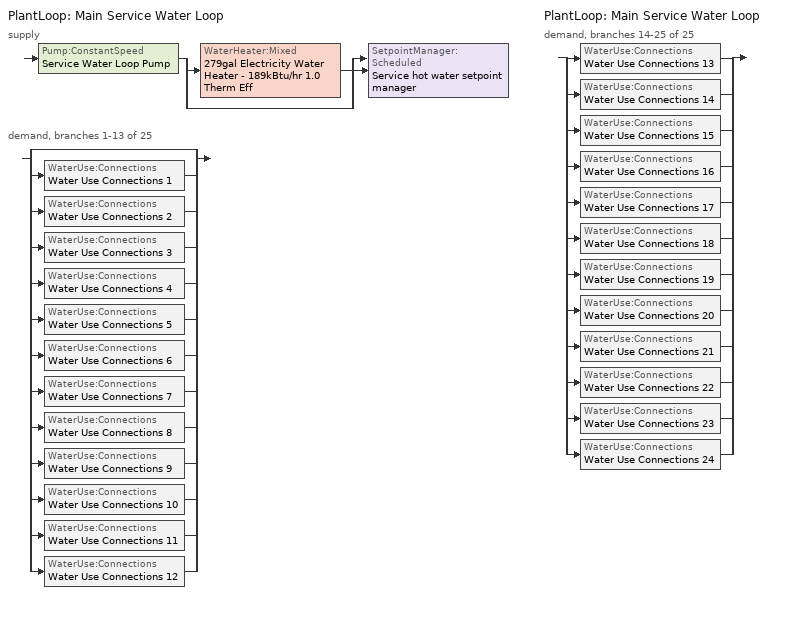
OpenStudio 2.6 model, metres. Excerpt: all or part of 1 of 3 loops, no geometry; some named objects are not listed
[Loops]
PlantLoop 'Main Service Water Loop'
 supply: Pump:ConstantSpeed 'Service Water Loop Pump' > split
  | WaterHeater:Mixed '279gal Electricity Water Heater - 189kBtu/hr 1.0 Therm Eff'
  | bypass
  join > SetpointManager:Scheduled 'Service hot water setpoint manager'
 demand, branches 1-13 of 25: split
  | bypass
  | WaterUse:Connections 'Water Use Connections 1'
  | WaterUse:Connections 'Water Use Connections 2'
  | WaterUse:Connections 'Water Use Connections 3'
  | WaterUse:Connections 'Water Use Connections 4'
  | WaterUse:Connections 'Water Use Connections 5'
  | WaterUse:Connections 'Water Use Connections 6'
  | WaterUse:Connections 'Water Use Connections 7'
  | WaterUse:Connections 'Water Use Connections 8'
  | WaterUse:Connections 'Water Use Connections 9'
  | WaterUse:Connections 'Water Use Connections 10'
  | WaterUse:Connections 'Water Use Connections 11'
  | WaterUse:Connections 'Water Use Connections 12'
PlantLoop 'Main Service Water Loop'
 demand, branches 14-25 of 25: split
  | WaterUse:Connections 'Water Use Connections 13'
  | WaterUse:Connections 'Water Use Connections 14'
  | WaterUse:Connections 'Water Use Connections 15'
  | WaterUse:Connections 'Water Use Connections 16'
  | WaterUse:Connections 'Water Use Connections 17'
  | WaterUse:Connections 'Water Use Connections 18'
  | WaterUse:Connections 'Water Use Connections 19'
  | WaterUse:Connections 'Water Use Connections 20'
  | WaterUse:Connections 'Water Use Connections 21'
  | WaterUse:Connections 'Water Use Connections 22'
  | WaterUse:Connections 'Water Use Connections 23'
  | WaterUse:Connections 'Water Use Connections 24'
[SetpointManager:Scheduled]
Service hot water setpoint manager: Control Variable=Temperature; Schedule=Service Water Loop Temp - 140F
[PlantLoop]
Main Service Water Loop: Glycol Concentration=0; Maximum Loop Temperature {C}=60; Minimum Loop Temperature {C}=10; Plant Loop Volume {m3}=Autocalculate; Load Distribution Scheme=Optimal
[Sizing:Plant]
Main Service Water Loop: Loop Type=Heating; Design Loop Exit Temperature {C}=60; Loop Design Temperature Difference {deltaC}=5; Sizing Option=NonCoincident; Zone Timesteps in Averaging Window=1; Coincident Sizing Factor Mode=None
[Pump:ConstantSpeed]
Service Water Loop Pump: Rated Flow Rate {m3/s}=autosize; Rated Pump Head {Pa}=126074; Rated Power Consumption {W}=autosize; Motor Efficiency=0.7; Fraction of Motor Inefficiencies to Fluid Stream=0; Pump Control Type=Intermittent; Design Power Sizing Method=PowerPerFlowPerPressure; Design Electric Power per Unit Flow Rate {W/(m3/s)}=348701.1; Design Shaft Power per Unit Flow Rate per Unit Head {W-s/m3-Pa}=1.28205
[WaterHeater:Mixed]
279gal Electricity Water Heater - 189kBtu/hr 1.0 Therm Eff: Tank Volume {m3}=1.05756; Setpoint Temperature Schedule=Service Water Loop Temp - 140F; Deadband Temperature Difference {deltaC}=2; Maximum Temperature Limit {C}=82.2222; Heater Control Type=Cycle; Heater Maximum Capacity {W}=55257.3; Heater Fuel Type=Electricity; Heater Thermal Efficiency=1; Off Cycle Parasitic Fuel Consumption Rate {W}=100.559; Off Cycle Parasitic Fuel Type=Electricity; Off Cycle Parasitic Heat Fraction to Tank=0.8; On Cycle Parasitic Fuel Consumption Rate {W}=100.559; On Cycle Parasitic Fuel Type=Electricity; On Cycle Parasitic Heat Fraction to Tank=0; Ambient Temperature Indicator=Schedule; Ambient Temperature Schedule=Water Heater Ambient Temp Schedule - 70F; Off Cycle Loss Coefficient to Ambient Temperature {W/K}=4.55942; On Cycle Loss Coefficient to Ambient Temperature {W/K}=4.55942; Use Side Effectiveness=1; Source Side Effectiveness=1; Use Side Design Flow Rate {m3/s}=autosize; Source Side Design Flow Rate {m3/s}=autosize; Indirect Water Heating Recovery Time {hr}=1.5; Source Side Flow Control Mode=IndirectHeatPrimarySetpoint
[WaterUse:Connections]
Name | Water Use Equipment Name 1
Water Use Connections 1 | G n1 apartment Service Water Use 0.15gal/min
Water Use Connections 2 | G n2 apartment Service Water Use 0.15gal/min
Water Use Connections 3 | G ne apartment Service Water Use 0.15gal/min
Water Use Connections 4 | G nw apartment Service Water Use 0.15gal/min
Water Use Connections 5 | G s1 apartment Service Water Use 0.15gal/min
Water Use Connections 6 | G s2 apartment Service Water Use 0.15gal/min
Water Use Connections 7 | G sw apartment Service Water Use 0.15gal/min
Water Use Connections 8 | M n1 apartment Service Water Use 0.15gal/min
Water Use Connections 9 | M n2 apartment Service Water Use 0.15gal/min
Water Use Connections 10 | M ne apartment Service Water Use 0.15gal/min
Water Use Connections 11 | M nw apartment Service Water Use 0.15gal/min
Water Use Connections 12 | M s1 apartment Service Water Use 0.15gal/min
Water Use Connections 13 | M s2 apartment Service Water Use 0.15gal/min
Water Use Connections 14 | M se apartment Service Water Use 0.15gal/min
Water Use Connections 15 | M sw apartment Service Water Use 0.15gal/min
Water Use Connections 16 | Office Service Water Use 0.07gal/min
Water Use Connections 17 | T n1 apartment Service Water Use 0.15gal/min
Water Use Connections 18 | T n2 apartment Service Water Use 0.15gal/min
Water Use Connections 19 | T ne apartment Service Water Use 0.15gal/min
Water Use Connections 20 | T nw apartment Service Water Use 0.15gal/min
Water Use Connections 21 | T s1 apartment Service Water Use 0.15gal/min
Water Use Connections 22 | T s2 apartment Service Water Use 0.15gal/min
Water Use Connections 23 | T se apartment Service Water Use 0.15gal/min
Water Use Connections 24 | T sw apartment Service Water Use 0.15gal/min
[WaterUse:Equipment:Definition]
Name | Peak Flow Rate {m3/s} | Target Temperature Schedule | Sensible Fraction Schedule | Latent Fraction Schedule
G n1 apartment Service Water Use Def 0.15gal/min | 9.37425e-06 | Schedule Ruleset 5 | Schedule Ruleset 3 | Schedule Ruleset 4
G n2 apartment Service Water Use Def 0.15gal/min | 9.37425e-06 | Schedule Ruleset 8 | Schedule Ruleset 6 | Schedule Ruleset 7
G ne apartment Service Water Use Def 0.15gal/min | 9.37425e-06 | Schedule Ruleset 11 | Schedule Ruleset 9 | Schedule Ruleset 10
G nw apartment Service Water Use Def 0.15gal/min | 9.37425e-06 | Schedule Ruleset 14 | Schedule Ruleset 12 | Schedule Ruleset 13
G s1 apartment Service Water Use Def 0.15gal/min | 9.37425e-06 | Schedule Ruleset 17 | Schedule Ruleset 15 | Schedule Ruleset 16
G s2 apartment Service Water Use Def 0.15gal/min | 9.37425e-06 | Schedule Ruleset 20 | Schedule Ruleset 18 | Schedule Ruleset 19
G sw apartment Service Water Use Def 0.15gal/min | 9.37425e-06 | Schedule Ruleset 23 | Schedule Ruleset 21 | Schedule Ruleset 22
M n1 apartment Service Water Use Def 0.15gal/min | 9.37425e-06 | Schedule Ruleset 26 | Schedule Ruleset 24 | Schedule Ruleset 25
M n2 apartment Service Water Use Def 0.15gal/min | 9.37425e-06 | Schedule Ruleset 29 | Schedule Ruleset 27 | Schedule Ruleset 28
M ne apartment Service Water Use Def 0.15gal/min | 9.37425e-06 | Schedule Ruleset 32 | Schedule Ruleset 30 | Schedule Ruleset 31
M nw apartment Service Water Use Def 0.15gal/min | 9.37425e-06 | Schedule Ruleset 35 | Schedule Ruleset 33 | Schedule Ruleset 34
M s1 apartment Service Water Use Def 0.15gal/min | 9.37425e-06 | Schedule Ruleset 38 | Schedule Ruleset 36 | Schedule Ruleset 37
M s2 apartment Service Water Use Def 0.15gal/min | 9.37425e-06 | Schedule Ruleset 41 | Schedule Ruleset 39 | Schedule Ruleset 40
M se apartment Service Water Use Def 0.15gal/min | 9.37425e-06 | Schedule Ruleset 44 | Schedule Ruleset 42 | Schedule Ruleset 43
M sw apartment Service Water Use Def 0.15gal/min | 9.37425e-06 | Schedule Ruleset 47 | Schedule Ruleset 45 | Schedule Ruleset 46
Office Service Water Use Def 0.07gal/min | 4.21841e-06 | Schedule Ruleset 50 | Schedule Ruleset 48 | Schedule Ruleset 49
T n1 apartment Service Water Use Def 0.15gal/min | 9.37425e-06 | Schedule Ruleset 53 | Schedule Ruleset 51 | Schedule Ruleset 52
T n2 apartment Service Water Use Def 0.15gal/min | 9.37425e-06 | Schedule Ruleset 56 | Schedule Ruleset 54 | Schedule Ruleset 55
T ne apartment Service Water Use Def 0.15gal/min | 9.37425e-06 | Schedule Ruleset 59 | Schedule Ruleset 57 | Schedule Ruleset 58
T nw apartment Service Water Use Def 0.15gal/min | 9.37425e-06 | Schedule Ruleset 62 | Schedule Ruleset 60 | Schedule Ruleset 61
T s1 apartment Service Water Use Def 0.15gal/min | 9.37425e-06 | Schedule Ruleset 65 | Schedule Ruleset 63 | Schedule Ruleset 64
T s2 apartment Service Water Use Def 0.15gal/min | 9.37425e-06 | Schedule Ruleset 68 | Schedule Ruleset 66 | Schedule Ruleset 67
T se apartment Service Water Use Def 0.15gal/min | 9.37425e-06 | Schedule Ruleset 71 | Schedule Ruleset 69 | Schedule Ruleset 70
T sw apartment Service Water Use Def 0.15gal/min | 9.37425e-06 | Schedule Ruleset 74 | Schedule Ruleset 72 | Schedule Ruleset 73
[WaterUse:Equipment]
Name | Water Use Equipment Definition | Space | Flow Rate Fraction Schedule
G n1 apartment Service Water Use 0.15gal/min | G n1 apartment Service Water Use Def 0.15gal/min | G N1 Apartment | NECB-G-Service Water Heating
G n2 apartment Service Water Use 0.15gal/min | G n2 apartment Service Water Use Def 0.15gal/min | G N2 Apartment | NECB-G-Service Water Heating
G ne apartment Service Water Use 0.15gal/min | G ne apartment Service Water Use Def 0.15gal/min | G NE Apartment | NECB-G-Service Water Heating
G nw apartment Service Water Use 0.15gal/min | G nw apartment Service Water Use Def 0.15gal/min | G NW Apartment | NECB-G-Service Water Heating
G s1 apartment Service Water Use 0.15gal/min | G s1 apartment Service Water Use Def 0.15gal/min | G S1 Apartment | NECB-G-Service Water Heating
G s2 apartment Service Water Use 0.15gal/min | G s2 apartment Service Water Use Def 0.15gal/min | G S2 Apartment | NECB-G-Service Water Heating
G sw apartment Service Water Use 0.15gal/min | G sw apartment Service Water Use Def 0.15gal/min | G SW Apartment | NECB-G-Service Water Heating
M n1 apartment Service Water Use 0.15gal/min | M n1 apartment Service Water Use Def 0.15gal/min | M N1 Apartment | NECB-G-Service Water Heating
M n2 apartment Service Water Use 0.15gal/min | M n2 apartment Service Water Use Def 0.15gal/min | M N2 Apartment | NECB-G-Service Water Heating
M ne apartment Service Water Use 0.15gal/min | M ne apartment Service Water Use Def 0.15gal/min | M NE Apartment | NECB-G-Service Water Heating
M nw apartment Service Water Use 0.15gal/min | M nw apartment Service Water Use Def 0.15gal/min | M NW Apartment | NECB-G-Service Water Heating
M s1 apartment Service Water Use 0.15gal/min | M s1 apartment Service Water Use Def 0.15gal/min | M S1 Apartment | NECB-G-Service Water Heating
M s2 apartment Service Water Use 0.15gal/min | M s2 apartment Service Water Use Def 0.15gal/min | M S2 Apartment | NECB-G-Service Water Heating
M se apartment Service Water Use 0.15gal/min | M se apartment Service Water Use Def 0.15gal/min | M SE Apartment | NECB-G-Service Water Heating
M sw apartment Service Water Use 0.15gal/min | M sw apartment Service Water Use Def 0.15gal/min | M SW Apartment | NECB-G-Service Water Heating
Office Service Water Use 0.07gal/min | Office Service Water Use Def 0.07gal/min | Office | NECB-C-Service Water Heating
T n1 apartment Service Water Use 0.15gal/min | T n1 apartment Service Water Use Def 0.15gal/min | T N1 Apartment | NECB-G-Service Water Heating
T n2 apartment Service Water Use 0.15gal/min | T n2 apartment Service Water Use Def 0.15gal/min | T N2 Apartment | NECB-G-Service Water Heating
T ne apartment Service Water Use 0.15gal/min | T ne apartment Service Water Use Def 0.15gal/min | T NE Apartment | NECB-G-Service Water Heating
T nw apartment Service Water Use 0.15gal/min | T nw apartment Service Water Use Def 0.15gal/min | T NW Apartment | NECB-G-Service Water Heating
T s1 apartment Service Water Use 0.15gal/min | T s1 apartment Service Water Use Def 0.15gal/min | T S1 Apartment | NECB-G-Service Water Heating
T s2 apartment Service Water Use 0.15gal/min | T s2 apartment Service Water Use Def 0.15gal/min | T S2 Apartment | NECB-G-Service Water Heating
T se apartment Service Water Use 0.15gal/min | T se apartment Service Water Use Def 0.15gal/min | T SE Apartment | NECB-G-Service Water Heating
T sw apartment Service Water Use 0.15gal/min | T sw apartment Service Water Use Def 0.15gal/min | T SW Apartment | NECB-G-Service Water Heating
[Schedule:Ruleset]
Name | Default Day Schedule
Service Water Loop Temp - 140F | Service Water Loop Temp - 140F Default
Water Heater Ambient Temp Schedule - 70F | Water Heater Ambient Temp Schedule - 70F Default
Schedule Ruleset 3 | Schedule Day 6
Schedule Ruleset 4 | Schedule Day 7
Schedule Ruleset 5 | Schedule Day 8
NECB-G-Service Water Heating | NECB-G-Service Water Heating Default
Schedule Ruleset 6 | Schedule Day 9
Schedule Ruleset 7 | Schedule Day 10
Schedule Ruleset 8 | Schedule Day 11
Schedule Ruleset 9 | Schedule Day 12
Schedule Ruleset 10 | Schedule Day 13
Schedule Ruleset 11 | Schedule Day 14
Schedule Ruleset 12 | Schedule Day 15
Schedule Ruleset 13 | Schedule Day 16
Schedule Ruleset 14 | Schedule Day 17
Schedule Ruleset 15 | Schedule Day 18
Schedule Ruleset 16 | Schedule Day 19
Schedule Ruleset 17 | Schedule Day 20
Schedule Ruleset 18 | Schedule Day 21
Schedule Ruleset 19 | Schedule Day 22
Schedule Ruleset 20 | Schedule Day 23
Schedule Ruleset 21 | Schedule Day 24
Schedule Ruleset 22 | Schedule Day 25
Schedule Ruleset 23 | Schedule Day 26
Schedule Ruleset 24 | Schedule Day 27
Schedule Ruleset 25 | Schedule Day 28
Schedule Ruleset 26 | Schedule Day 29
Schedule Ruleset 27 | Schedule Day 30
Schedule Ruleset 28 | Schedule Day 31
Schedule Ruleset 29 | Schedule Day 32
Schedule Ruleset 30 | Schedule Day 33
Schedule Ruleset 31 | Schedule Day 34
Schedule Ruleset 32 | Schedule Day 35
Schedule Ruleset 33 | Schedule Day 36
Schedule Ruleset 34 | Schedule Day 37
Schedule Ruleset 35 | Schedule Day 38
Schedule Ruleset 36 | Schedule Day 39
Schedule Ruleset 37 | Schedule Day 40
Schedule Ruleset 38 | Schedule Day 41
Schedule Ruleset 39 | Schedule Day 42
Schedule Ruleset 40 | Schedule Day 43
Schedule Ruleset 41 | Schedule Day 44
Schedule Ruleset 42 | Schedule Day 45
Schedule Ruleset 43 | Schedule Day 46
Schedule Ruleset 44 | Schedule Day 47
Schedule Ruleset 45 | Schedule Day 48
Schedule Ruleset 46 | Schedule Day 49
Schedule Ruleset 47 | Schedule Day 50
Schedule Ruleset 48 | Schedule Day 51
Schedule Ruleset 49 | Schedule Day 52
Schedule Ruleset 50 | Schedule Day 53
NECB-C-Service Water Heating | NECB-C-Service Water Heating Default
Schedule Ruleset 51 | Schedule Day 54
Schedule Ruleset 52 | Schedule Day 55
Schedule Ruleset 53 | Schedule Day 56
Schedule Ruleset 54 | Schedule Day 57
Schedule Ruleset 55 | Schedule Day 58
Schedule Ruleset 56 | Schedule Day 59
Schedule Ruleset 57 | Schedule Day 60
Schedule Ruleset 58 | Schedule Day 61
Schedule Ruleset 59 | Schedule Day 62
Schedule Ruleset 60 | Schedule Day 63
Schedule Ruleset 61 | Schedule Day 64
Schedule Ruleset 62 | Schedule Day 65
Schedule Ruleset 63 | Schedule Day 66
Schedule Ruleset 64 | Schedule Day 67
Schedule Ruleset 65 | Schedule Day 68
Schedule Ruleset 66 | Schedule Day 69
Schedule Ruleset 67 | Schedule Day 70
Schedule Ruleset 68 | Schedule Day 71
Schedule Ruleset 69 | Schedule Day 72
Schedule Ruleset 70 | Schedule Day 73
Schedule Ruleset 71 | Schedule Day 74
Schedule Ruleset 72 | Schedule Day 75
Schedule Ruleset 73 | Schedule Day 76
Schedule Ruleset 74 | Schedule Day 77
[Schedule:Day]
Service Water Loop Temp - 140F Default; Schedule Day 8; Schedule Day 11; Schedule Day 14; Schedule Day 17; Schedule Day 20; Schedule Day 23; Schedule Day 26; Schedule Day 29; Schedule Day 32; Schedule Day 35; Schedule Day 38; Schedule Day 41; Schedule Day 44; Schedule Day 47; Schedule Day 50; Schedule Day 53; Schedule Day 56; Schedule Day 59; Schedule Day 62; Schedule Day 65; Schedule Day 68; Schedule Day 71; Schedule Day 74; Schedule Day 77: 24, 0, 60
Water Heater Ambient Temp Schedule - 70F Default: 24, 0, 21.1111
Schedule Day 6; Schedule Day 9; Schedule Day 12; Schedule Day 15; Schedule Day 18; Schedule Day 21; Schedule Day 24; Schedule Day 27; Schedule Day 30; Schedule Day 33; Schedule Day 36; Schedule Day 39; Schedule Day 42; Schedule Day 45; Schedule Day 48; Schedule Day 51; Schedule Day 54; Schedule Day 57; Schedule Day 60; Schedule Day 63; Schedule Day 66; Schedule Day 69; Schedule Day 72; Schedule Day 75: 24, 0, 0.2
Schedule Day 7; Schedule Day 10; Schedule Day 13; Schedule Day 16; Schedule Day 19; Schedule Day 22; Schedule Day 25; Schedule Day 28; Schedule Day 31; Schedule Day 34; Schedule Day 37; Schedule Day 40; Schedule Day 43; Schedule Day 46; Schedule Day 49; Schedule Day 52; Schedule Day 55; Schedule Day 58; Schedule Day 61; Schedule Day 64; Schedule Day 67; Schedule Day 70; Schedule Day 73; Schedule Day 76: 24, 0, 0.05
NECB-G-Service Water Heating Default; NECB-G-Service Water Heating Default|Wkdy Day: 1, 0, 0.1, 6, 0, 0.05, 7, 0, 0.2, 8, 0, 0.8, 9, 0, 0.7, 10, 0, 0.5, 11, 0, 0.4, 14, 0, 0.2, 15, 0, 0.3, 17, 0, 0.5, 19, 0, 0.7, 21, 0, 0.4, 23, 0, 0.2, 24, 0, 0.1
NECB-G-Service Water Heating Sat Day: 1, 0, 0.1, 7, 0, 0.05, 8, 0, 0.2, 11, 0, 0.5, 15, 0, 0.3, 16, 0, 0.7, 17, 0, 0.9, 19, 0, 0.7, 20, 0, 0.6, 21, 0, 0.5, 22, 0, 0.4, 23, 0, 0.3, 24, 0, 0.2
NECB-G-Service Water Heating Sun|Hol Day: 1, 0, 0.1, 8, 0, 0.05, 9, 0, 0.2, 11, 0, 0.3, 13, 0, 0.2, 14, 0, 0.3, 15, 0, 0.4, 16, 0, 0.5, 17, 0, 0.6, 18, 0, 0.7, 19, 0, 0.4, 20, 0, 0.3, 24, 0, 0.2
NECB-C-Service Water Heating Default; NECB-C-Service Water Heating Default|Wkdy Day: 8, 0, 0.05, 9, 0, 0.1, 10, 0, 0.2, 11, 0, 0.3, 12, 0, 0.4, 16, 0, 0.8, 17, 0, 0.6, 18, 0, 0.4, 19, 0, 0.3, 21, 0, 0.2, 24, 0, 0.05
NECB-C-Service Water Heating Sat Day: 8, 0, 0.05, 9, 0, 0.1, 10, 0, 0.2, 11, 0, 0.3, 12, 0, 0.5, 16, 0, 0.9, 17, 0, 0.7, 18, 0, 0.5, 19, 0, 0.3, 21, 0, 0.2, 24, 0, 0.05
NECB-C-Service Water Heating Sun|Hol Day: 8, 0, 0.05, 9, 0, 0.1, 10, 0, 0.2, 11, 0, 0.3, 12, 0, 0.5, 17, 0, 0.9, 18, 0, 0.5, 19, 0, 0.3, 24, 0, 0.05
[Schedule:Rule] Date Specification Type=DateRange; Start Month=1; Start Day=1; End Month=12; End Day=31
Name | Schedule Ruleset | Rule Order | Day Schedule | Apply Monday | Apply Tuesday | Apply Wednesday | Apply Thursday | Apply Friday | Apply Saturday | Apply Sunday
Schedule Rule 35 | NECB-G-Service Water Heating | 2 | NECB-G-Service Water Heating Default|Wkdy Day | Yes | Yes | Yes | Yes | Yes
Schedule Rule 36 | NECB-G-Service Water Heating | 1 | NECB-G-Service Water Heating Sat Day |  |  |  |  |  | Yes
Schedule Rule 37 | NECB-G-Service Water Heating | 0 | NECB-G-Service Water Heating Sun|Hol Day |  |  |  |  |  |  | Yes
Schedule Rule 38 | NECB-C-Service Water Heating | 2 | NECB-C-Service Water Heating Default|Wkdy Day | Yes | Yes | Yes | Yes | Yes
Schedule Rule 39 | NECB-C-Service Water Heating | 1 | NECB-C-Service Water Heating Sat Day |  |  |  |  |  | Yes
Schedule Rule 40 | NECB-C-Service Water Heating | 0 | NECB-C-Service Water Heating Sun|Hol Day |  |  |  |  |  |  | Yes
